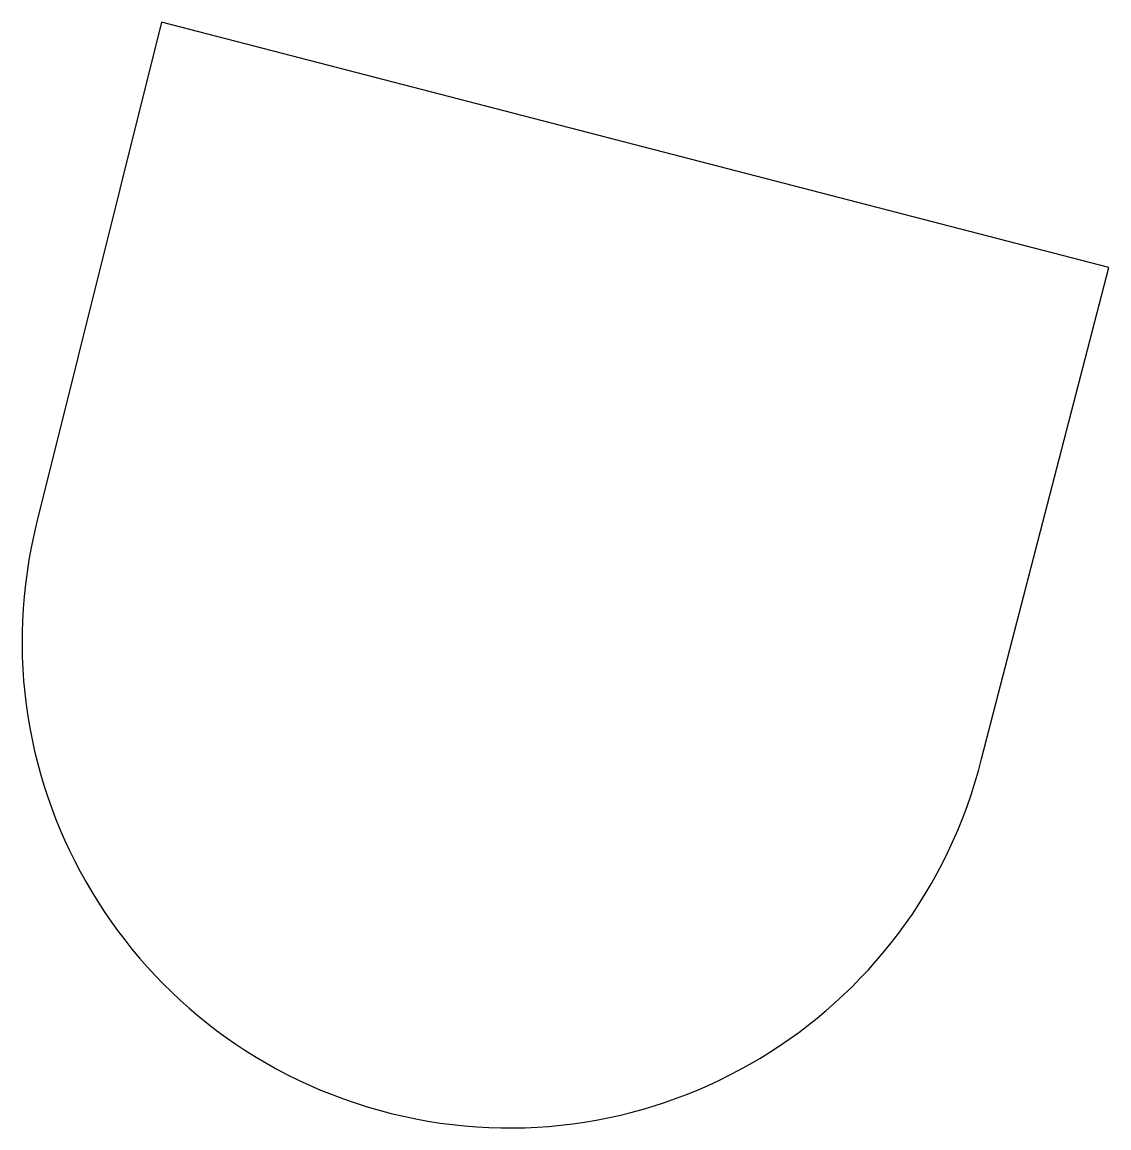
# Model space of a CAD drawing. Extents: x 0.86 to 1.93, y -1.08 to 0.01.
import ezdxf

# ---------------------------------------------------------------- set-up
doc = ezdxf.new("R2010")
doc.units = 0
doc.layers.get('0').update_dxf_attribs({"linetype": 'CONTINUOUS'})

msp = doc.modelspace()

# ---------------------------------------------------------------- linework, layer by layer
msp.add_lwpolyline([(1.8022, -0.7171), (1.9277, -0.233), (0.9939, 0.009), (0.8708, -0.4848, 1)], format="xyb", close=True)

doc.saveas('drawing.dxf')
